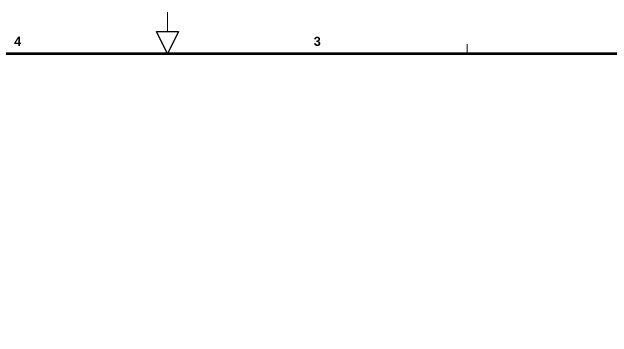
# Model space of a CAD drawing. Header units: millimetres. Extents: x 282 to 167718, y 282 to 525318.
# Drawn here: x 70159 to 123572, y 360820 to 389718 of the extents above; entities that cross this region are included whole.
import ezdxf
from ezdxf.enums import TextEntityAlignment as Align

# ---------------------------------------------------------------- set-up
doc = ezdxf.new("R2010")
doc.units = ezdxf.units.MM
doc.layers.add('FRAME', color=7, linetype='Continuous')
doc.styles.add('ARIAL_BOLD', font='arialbd.ttf')

msp = doc.modelspace()

# ---------------------------------------------------------------- linework, layer by layer
at = {"layer": 'FRAME', "lineweight": 20}
for p, q in [((84000, 389717.8), (84000, 387128.9)), ((84000, 386000), (84000, 386846.7)), ((110666.7, 386000), (110666.7, 386846.7))]:
    msp.add_line(p, q, dxfattribs=at)
at = {"layer": 'FRAME', "lineweight": 53}
msp.add_lwpolyline([(4000, 275200), (164000, 275200), (164000, 386000), (4000, 386000)], close=True, dxfattribs=at)

# ---------------------------------------------------------------- texts
at = {"layer": 'FRAME', "style": 'ARIAL_BOLD'}
for s, p in [('4', (70666.7, 386705.6)), ('3', (97333.3, 386705.6))]:
    msp.add_text(s, height=808.3, dxfattribs=at).set_placement(p, align=Align.CENTER)

# ---------------------------------------------------------------- next in the draw order: wipeouts: each hides what was drawn before it
msp.add_wipeout([(83012.2, 387975.6), (84987.8, 387975.6), (84000, 386000)])

# ---------------------------------------------------------------- next in the draw order: linework, layer by layer
at = {"layer": 'FRAME', "lineweight": 30}
msp.add_lwpolyline([(83012.2, 387975.6), (84987.8, 387975.6), (84000, 386000)], close=True, dxfattribs=at)

doc.saveas('drawing.dxf')
